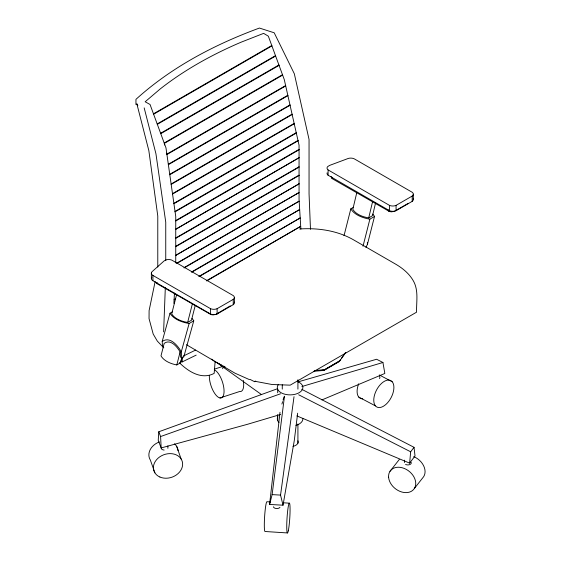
<?xml version="1.0" encoding="UTF-8"?>
<svg xmlns="http://www.w3.org/2000/svg" width="561" height="561" viewBox="0 0 561 561"><rect width="100%" height="100%" fill="white"/><g stroke="black" fill="none" stroke-linecap="round" stroke-linejoin="round"><path stroke-width="0.84" d="M165.747 260.655L165.747 222.177L155.923 153.679L144.177 107.873M175.74 262.934L175.74 216.406L165.979 147.873L150.039 104.486L145.159 101.765L160.355 88.834A380.19 219.498 0 0 1 241.223 42.145L263.635 33.365L268.34 36.184L284.273 79.571L299.055 145.215L299.055 199.435L300.864 229.14M181.729 357.876L180.747 361.831L182.276 361.873L182.318 357.294M331.088 176.427L332.07 178.594L389.502 211.553L391.543 211.841L394.411 211.322L408.275 203.32M163.616 331.895L165.32 287.674M173.875 303.431L174.464 293.073M277.604 388.682L158.777 431.781L158.237 440.322L161.154 447.937A3.408 1.971 0 0 0 164.142 450.055M296.86 415.904L409.635 463.127L410.666 451.794L414.039 447.32L301.72 389.292M297.653 413.191L294.266 440.673L283.025 505.202L269.582 504.451L280.002 412.3M269.582 504.451L272.127 494.62L284.483 396.206M283.025 505.202L280.542 495.09L294.027 396.704M155.124 281.615L149.1 310.612L149.044 318.62L153.202 334.068L157.325 341.102L163.791 347.841M356.761 192.746L352.827 209.302A24.698 13.801 -1.7 0 0 368.724 217.892L372.546 215.676L375.533 203.117M368.717 217.899L372.504 201.988M176.617 294.602L171.708 313.858A24.698 13.759 -1.6 0 0 187.655 322.421L191.483 320.226L195.151 305.822M176.806 364.945L180.116 351.943C177.129 346.88 170.67 338.655 164.191 343.339L161 355.842A24.305 14.032 0 0 0 176.806 364.938L180.635 362.736L181.967 357.525M187.647 322.428L192.402 303.796M344.019 235.676L350.821 208.839L353.472 207.304M363.002 246.258L369.881 219.155L374.51 216.469A29.41 16.43 -1.7 0 0 372.742 214.092M365.926 247.387L367.448 244.308L374.51 216.469M163.454 346.782L162.55 346.684L162.199 341.439L170.004 313.227L172.655 311.699M182.542 357.084L181.736 358.135L181.301 351.782L189.134 323.494L193.769 320.829L183.77 356.964L181.736 358.135L180.565 357.077L180.116 351.943M281.917 404.088L282.611 401.683M283.074 400.084L284.006 396.886M313.739 371.284L323.29 370.484L339.573 361.081L340.562 359.643M341.544 358.199L344.994 353.164M339.573 361.081L345.821 352.427M409.635 463.127L415.021 455.981L414.039 447.32M389.965 471.352L399.292 459.487M414.355 488.505L423.681 476.64A14.923 11.101 38.2 0 0 413.73 456.633M230.276 305.878L215.901 314.384L213.033 314.903L210.999 314.616L157.045 283.67L155.614 282.127M323.29 370.484L340.401 360.351M162.199 341.439C170.018 335.969 177.76 345.611 181.301 351.782M153.476 113.82L271.769 45.525M153.616 114.213L271.91 45.911M157.185 123.939L275.486 55.644M157.332 124.332L275.626 56.03M160.614 133.28L278.915 64.978M160.762 133.665L279.055 65.371M164.191 143.006L282.485 74.704M282.632 75.097L164.331 143.392L164.696 145.026M285.626 85.574L166.869 154.135L166.519 153.16M166.926 154.52L285.71 85.938M168.314 164.275L287.814 95.279M168.37 164.661L287.898 95.651M169.745 174.324L289.981 104.907M169.801 174.709L290.065 105.279M171.126 183.994L292.064 114.164M171.175 184.38L292.148 114.535M172.5 193.657L294.146 123.427M172.557 194.043L294.23 123.792M173.875 203.32L296.236 132.684M173.931 203.713L296.313 133.048M175.025 211.427L298.094 140.376L298.179 140.741L175.081 211.813M175.74 237.976L299.055 166.778M175.74 238.32L299.055 167.129M175.74 246.328L299.055 175.137M175.74 246.679L299.055 175.481M176.498 263.305L299.055 192.542L177.255 263.214M184.071 267.632L299.16 201.182L184.071 267.983M191.736 271.882L299.672 209.562L191.736 272.232M198.804 276.482L300.205 217.941L199.562 276.398M175.6 298.571L174.078 299.791L175.6 298.915M206.686 280.619L300.717 226.335L206.686 280.97M152.929 275.423L210.585 308.711A5.407 3.121 0 0 0 217.121 308.683L233.236 299.378A5.407 3.121 0 0 0 233.278 295.605L171.834 260.136A5.449 3.149 0 0 0 166.252 259.841L164.071 260.949L151.912 271.819A5.456 3.149 0 0 0 152.929 275.423L152.929 280.731L210.585 314.013A5.407 3.121 0 0 0 217.121 313.992L233.236 304.686A5.407 3.121 0 0 0 234.239 302.134M328.094 169.92L389.53 205.396A5.407 3.121 0 0 0 396.066 205.368L412.188 196.062A5.407 3.121 0 0 0 412.223 192.29L354.573 159.008A5.456 3.149 0 0 0 348.332 158.419L329.503 165.439L327.582 166.701A5.449 3.149 0 0 0 328.094 169.92L328.094 175.228L389.53 210.698A5.407 3.121 0 0 0 396.066 210.677L412.188 201.371A5.407 3.121 0 0 0 413.184 198.818M255.753 381.08L254.624 381.732L249.961 379.376M339.475 361.466L323.739 370.555L322.077 370.001M183.356 356.025L195.593 350.085M182.276 361.873L196.189 355.12M321.923 399.916L384.839 373.465L382.939 362.49L376.613 359.257L298.003 381.901M280.563 414.453L247.436 424.312L161.154 447.937L160.6 436.542L280.542 393.78M214.253 369.201L222.429 366.522M219.947 397.959L239.575 391.522A14.923 6.017 71.8 0 0 243.292 380.435M301.881 386.522L382.939 362.49M314.567 370.548L324.118 369.755M299.63 228.972C317.799 227.78 336.684 230.466 352.764 239.393L395.828 264.252C403.254 268.6 410.147 274.427 414.067 282.225C418.569 291.545 416.325 302.232 416.571 312.182L290.184 385.155L272.029 384.509L254.743 381.242M272.127 494.62L280.542 495.09M270.36 501.941L266.91 501.716A14.923 1.36 -86.3 0 0 264.596 516.947A14.923 1.36 -86.3 0 0 265.051 531.498L287.484 532.95M283.298 502.775L289.336 503.168M249.372 379.594L234.975 373.177L186.441 344.713M214.947 361.726L221.953 365.253M223.502 366.038L225.059 366.824M298.711 394.797L410.666 451.794M379.313 374.965L392.195 381.753A14.923 8.219 -62.2 0 1 384.495 405.561A14.923 8.219 -62.2 0 1 374.797 394.152A14.923 8.219 -62.2 0 1 392.195 381.753M358.802 397.104L375.463 405.891M261.356 394.481L217.829 363.318M211.728 359.117L215.101 361.908L214.162 373.395C201.441 380.078 188.194 371.473 179.261 362.581M137.838 105.727L136.842 103.799L148.847 150.636L157.781 216.013L157.781 267.092M158.777 431.781L160.6 436.542M176.603 446.226L181.133 458.989M154.899 472.867L150.369 460.097A14.923 11.935 -19.6 0 1 159.373 441.956M367.315 242.668L367.448 244.308M310.478 229.316L309.048 193.671L309.048 139.444L294.329 73.772L274.21 32.797L259.434 28.05C214.646 44.515 171.484 67.124 135.951 99.346L135.951 104.563M413.303 194.183L413.303 199.492M412.188 196.062L412.188 201.371M404.516 460.153L404.516 462.545M396.066 205.368L396.066 210.677M389.53 205.396L389.53 210.698M388.591 209.905L388.591 211.231M332.07 177.269L332.07 178.594M297.919 379.72L297.919 389.124M297.919 424.025L297.919 443.218M282.267 384.762L282.267 389.124M277.688 389.313L277.688 392.791M277.688 414.558L277.688 420.652M234.358 297.498L234.358 302.807M233.236 299.378L233.236 304.686M217.121 308.683L217.121 313.992M210.585 308.711L210.585 314.013M167.886 445.911L167.886 448.302M157.045 282.344L157.045 283.67M151.358 273.067L151.358 278.375M302.87 418.541A12.791 7.384 0 0 1 295.906 425.413M278.929 422.447A12.791 7.384 0 0 1 277.779 416.83M297.842 381.62A12.791 7.384 0 0 1 300.766 391.564A12.791 7.384 0 0 1 283.782 393.92A12.791 7.384 0 0 1 278.558 384.299M297.919 440.799A8.099 4.677 0 0 1 292.975 446.381M328.094 175.228A5.449 3.149 0 0 1 327.133 172.809M369.881 219.148A29.41 16.43 -1.7 0 1 350.842 208.839M152.929 280.731A5.456 3.149 0 0 1 151.912 277.127M189.134 323.487A29.41 16.388 -1.6 0 1 170.011 313.227M191.995 318.466A29.41 16.388 -1.6 0 1 193.762 320.829M222.759 368.759A3.408 1.971 0 0 1 222.843 367.743M214.625 369.916A14.923 6.017 71.8 0 1 223.958 389.068A14.923 6.017 71.8 0 1 217.065 396.262A14.923 6.017 71.8 0 1 209.337 375.435M411.101 462.341A3.408 1.971 0 0 1 409.719 464.599A3.408 1.971 0 0 1 405.575 464.417M174.485 443.835A14.923 11.935 -19.6 0 1 178.075 450.672M279.946 507.361A3.408 1.971 0 0 1 276.3 508.511A3.408 1.971 0 0 1 273.438 506.772M379.453 376.536A3.408 1.971 0 0 1 379.46 378.507M362.722 398.78A14.923 8.219 -62.2 0 1 358.696 383.794M299.055 149.373L175.74 220.564L175.796 220.95L299.139 149.738L299.055 149.373M299.055 157.725L175.74 229.267L299.055 157.725M299.055 183.84L175.74 255.381L299.055 183.84M388.598 477.187A14.923 11.101 38.2 0 0 409.719 492.039A14.923 11.101 38.2 0 0 408.163 470.567A14.923 11.101 38.2 0 0 388.598 477.187M159.885 477.018A14.923 11.935 -19.6 0 0 182.606 465.006A14.923 11.935 -19.6 0 0 161.561 455.756A14.923 11.935 -19.6 0 0 159.885 477.018M288.298 530.783A14.923 1.36 -86.3 0 0 289.904 504.991A14.923 1.36 -86.3 0 0 287.022 518.399A14.923 1.36 -86.3 0 0 288.298 530.783"/></g></svg>
